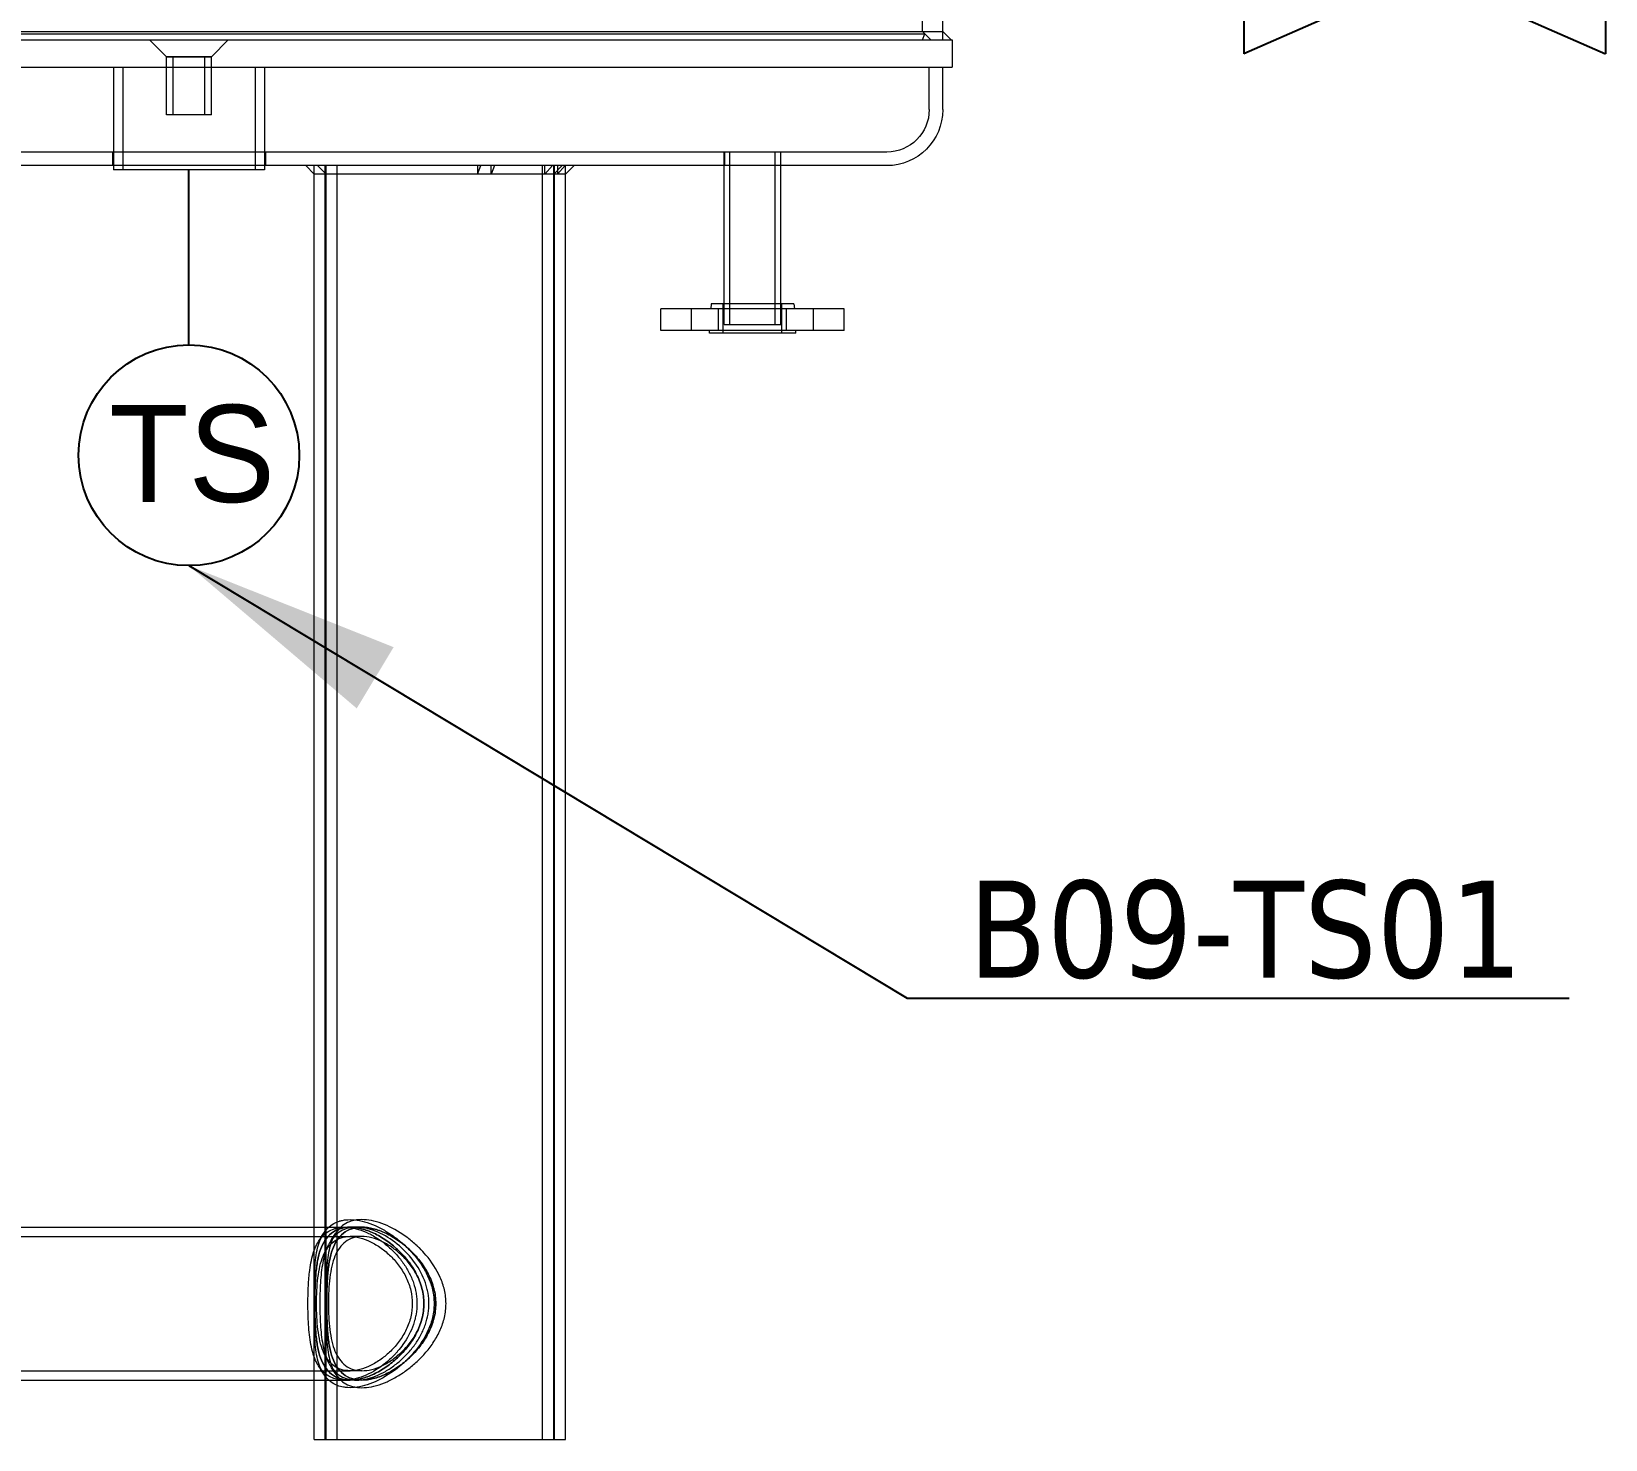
# Model space of a CAD drawing. Header units: millimetres. Extents: x 24306 to 29428, y 5751 to 9375.
# Drawn here: x 26851.5 to 27032.5, y 7289.5 to 7451.4 of the extents above; entities that cross this region are included whole.
import ezdxf

# ---------------------------------------------------------------- set-up
doc = ezdxf.new("R2010")
doc.units = ezdxf.units.MM
doc.layers.add('Equipment', color=123, linetype='Continuous')
doc.dimstyles.new('ISO-25', dxfattribs={"dimtxt": 2.5, "dimasz": 2.5, "dimexe": 1.25, "dimexo": 0.625, "dimtad": 1, "dimtxsty": 'Standard', "dimcen": 2.5, "dimadec": 0, "dimazin": 0, "dimtfac": 1, "dimtmove": 0, "dimatfit": 3, "dimfxl": 1, "dimarcsym": 0})

# ---------------------------------------------------------------- blocks, each defined once
blk = doc.blocks.new('A$Ce64cb7e9')
at = {"layer": 'Equipment', "linetype": 'Continuous', "lineweight": 0, "extrusion": (-2.22045e-16, 1, 0)}
for p, q in [((1219.46, 829), (1219.46, 1457.5)), ((1231.46, 829), (1231.46, 896.23)), ((-292.54, 829), (1231.46, 829)), ((469.46, 827.54), (1220.93, 827.54)), ((1219.46, 829), (1224.46, 824)), ((1219.46, 824), (1220.93, 827.54)), ((1220.93, 827.54), (1224.46, 824)), ((1231.46, 829), (1236.46, 824)), ((1231.46, 824), (1231.46, 829)), ((1231.46, 824), (1231.46, 829)), ((469.46, 824), (1236.96, 824)), ((774.46, 814), (764.46, 824)), ((800.86, 814), (810.86, 824)), ((1236.96, 824), (1236.96, 808)), ((469.46, 808), (1236.96, 808)), ((743.21, 808), (743.21, 750)), ((748.7, 808), (748.7, 747.55)), ((800.86, 814), (774.46, 814)), ((774.46, 780), (774.46, 814)), ((774.46, 814), (787.66, 814)), ((774.46, 808), (774.46, 814)), ((778.35, 780), (778.35, 814)), ((787.66, 814), (800.86, 814)), ((796.98, 780), (796.98, 814)), ((800.86, 780), (800.86, 814)), ((800.86, 808), (800.86, 814)), ((826.63, 808), (826.63, 747.55)), ((832.11, 808), (832.11, 750)), ((1223.46, 783), (1223.46, 808)), ((1231.46, 783), (1231.46, 808)), ((800.86, 780), (774.46, 780)), ((1198.46, 758), (500.91, 758)), ((742.66, 758), (742.66, 750)), ((832.66, 758), (832.66, 750)), ((1102.76, 750), (1102.76, 758)), ((1102.96, 758), (1102.96, 750)), ((1106.14, 656.4), (1106.14, 758)), ((1132.79, 656.4), (1132.79, 758)), ((1135.96, 758), (1135.96, 750)), ((1136.16, 750), (1136.16, 758)), ((974.85, 750), (-43.78, 750)), ((743.21, 750), (743.21, 747.55)), ((832.11, 747.55), (743.21, 747.55)), ((832.11, 750), (832.11, 747.55)), ((861.41, 745), (856.41, 750)), ((861.41, 745), (861.41, 750)), ((861.41, 745), (861.41, 750)), ((861.41, 0), (861.41, 745)), ((957.64, 745), (861.41, 745)), ((868.43, 745), (863.43, 750)), ((867.91, 0), (867.91, 750)), ((868.43, 0), (868.43, 750)), ((868.43, 745), (868.43, 750)), ((874.93, 0), (874.93, 750)), ((957.64, 745), (959.47, 750)), ((957.64, 750), (957.64, 745)), ((997.16, 745), (957.64, 745)), ((967.54, 750), (965.64, 745)), ((965.64, 745), (965.64, 750)), ((987.18, 750), (974.85, 750)), ((1198.46, 750), (987.18, 750)), ((995.91, 0), (995.91, 750)), ((1001.78, 750), (997.16, 745)), ((997.16, 745), (997.16, 750)), ((1002.41, 745), (997.16, 745)), ((1002.41, 745), (1007.41, 750)), ((1002.41, 745), (1002.41, 750)), ((1002.41, 745), (1002.41, 750)), ((1002.41, 0), (1002.41, 745)), ((1009.43, 745), (1002.41, 745)), ((1002.93, 0), (1002.93, 750)), ((1004.56, 745), (1009.22, 750)), ((1004.56, 750), (1004.56, 745)), ((1009.43, 745), (1014.43, 750)), ((1009.43, 745), (1009.43, 750)), ((1009.43, 745), (1009.43, 750)), ((1009.43, 0), (1009.43, 745)), ((1102.76, 668.67), (1102.76, 750)), ((1136.16, 668.67), (1136.16, 750)), ((1095.2, 668.67), (1094.83, 665.62)), ((1143.73, 668.67), (1095.2, 668.67)), ((1102.19, 651.4), (1102.19, 668.67)), ((1102.76, 656.4), (1102.76, 668.67)), ((1136.16, 656.4), (1136.16, 668.67)), ((1136.74, 651.4), (1136.74, 668.67)), ((1143.73, 668.67), (1144.1, 665.62)), ((1173.44, 665.62), (1065.49, 665.62)), ((1065.49, 652.92), (1065.49, 665.62)), ((1083.51, 652.92), (1083.51, 665.62)), ((1099.38, 652.92), (1099.38, 665.62)), ((1139.54, 652.92), (1139.54, 665.62)), ((1155.42, 652.92), (1155.42, 665.62)), ((1173.44, 652.92), (1173.44, 665.62)), ((1173.44, 652.92), (1065.49, 652.92)), ((1094.06, 651.4), (1094.06, 652.92)), ((1144.86, 651.4), (1094.06, 651.4)), ((1102.76, 656.4), (1119.46, 656.4)), ((1119.46, 656.4), (1136.16, 656.4)), ((1144.86, 651.4), (1144.86, 652.92)), ((477.53, 125), (861.41, 125)), ((861.41, 125), (882.5, 125)), ((879.32, 125), (882.5, 125)), ((889.51, 125), (882.5, 125)), ((889.51, 125), (886.34, 125)), ((446.79, 119.5), (882.5, 119.5)), ((889.51, 119.5), (882.5, 119.5)), ((446.79, 40.5), (882.5, 40.5)), ((889.51, 40.5), (882.5, 40.5)), ((477.53, 35), (861.41, 35)), ((861.41, 35), (882.5, 35)), ((879.32, 35), (882.5, 35)), ((889.51, 35), (882.5, 35)), ((889.51, 35), (886.34, 35)), ((861.41, 0), (931.91, 0)), ((931.91, 0), (1002.41, 0)), ((1002.41, 0), (1009.43, 0))]:
    blk.add_line(p, q, dxfattribs=at)
at = {"layer": 'Equipment', "linetype": 'Continuous', "lineweight": 0, "extrusion": (0, 0, -1)}
for radius in [33, 25]:
    blk.add_arc((-1198.46, 783), radius, 180, 270, dxfattribs=at)
at = {"layer": 'Equipment', "linetype": 'Continuous', "lineweight": 0}
for points, knots in [([(861.41, 111.36), (861.46, 111.48), (861.5, 111.6), (861.55, 111.71), (861.84, 112.48), (862.16, 113.24), (862.51, 113.98), (862.69, 114.35), (862.87, 114.72), (863.06, 115.07), (863.64, 116.15), (864.28, 117.16), (864.97, 118.07), (865.92, 119.33), (867, 120.45), (868.21, 121.4), (869.41, 122.34), (870.74, 123.11), (872.18, 123.69), (872.53, 123.83), (872.89, 123.96), (873.26, 124.08), (873.45, 124.14), (873.63, 124.2), (873.82, 124.26), (874.01, 124.31), (874.21, 124.36), (874.4, 124.41), (875.18, 124.61), (875.99, 124.76), (876.81, 124.86), (878.47, 125.05), (880.18, 125.04), (881.94, 124.86), (883.72, 124.67), (885.62, 124.28), (887.55, 123.69), (889.49, 123.11), (891.46, 122.32), (893.41, 121.38), (895.35, 120.45), (897.28, 119.34), (899.17, 118.09), (900.11, 117.46), (901.04, 116.81), (901.94, 116.12), (902.85, 115.43), (903.74, 114.71), (904.61, 113.97), (905.44, 113.26), (906.25, 112.52), (907.05, 111.75), (907.84, 110.99), (908.63, 110.18), (909.4, 109.35), (910.17, 108.51), (910.92, 107.64), (911.64, 106.76), (912.35, 105.88), (913.03, 104.99), (913.67, 104.1), (914.96, 102.29), (916.15, 100.37), (917.2, 98.38), (918.24, 96.39), (919.14, 94.32), (919.86, 92.22), (920.54, 90.22), (921.06, 88.18), (921.41, 86.13), (921.58, 85.1), (921.71, 84.08), (921.79, 83.06), (921.88, 82.04), (921.92, 81.02), (921.92, 80)], [-10.440024, -10.440024, -10.440024, -10.440024, -10.389201, -10.389201, -10.389201, -10.056467, -10.056467, -10.056467, -9.8901, -9.8901, -9.8901, -9.390999, -9.390999, -9.390999, -8.701402, -8.701402, -8.701402, -8.011806, -8.011806, -8.011806, -7.843149, -7.843149, -7.843149, -7.75882, -7.75882, -7.75882, -7.674491, -7.674491, -7.674491, -7.337177, -7.337177, -7.337177, -6.662548, -6.662548, -6.662548, -5.977004, -5.977004, -5.977004, -5.29146, -5.29146, -5.29146, -4.608031, -4.608031, -4.608031, -4.266316, -4.266316, -4.266316, -3.924602, -3.924602, -3.924602, -3.595988, -3.595988, -3.595988, -3.267374, -3.267374, -3.267374, -2.93876, -2.93876, -2.93876, -2.610146, -2.610146, -2.610146, -1.941046, -1.941046, -1.941046, -1.271946, -1.271946, -1.271946, -0.635973, -0.635973, -0.635973, -0.317986, -0.317986, -0.317986, 0, 0, 0, 0]), ([(928.6, 64.55), (926.5, 59.78), (923.51, 55.28), (918.93, 49.93), (917.2, 48.07), (914.53, 45.51), (912.29, 43.52), (910.42, 42.03), (905.62, 38.4), (901.41, 35.88), (895.18, 33.13), (891.01, 31.61), (887.07, 30.85), (883.38, 30.48), (881.17, 30.48), (877.81, 30.95), (876.25, 31.39), (872.23, 32.93), (869.79, 34.82), (867.22, 38.18), (866.38, 39.49), (865.3, 41.65), (864.52, 43.56), (864.01, 45.15), (863.31, 47.61), (862.53, 51.24), (862.07, 55.41), (861.74, 59.74), (861.52, 64.45), (861.46, 69.58), (861.43, 74.59), (861.42, 80), (861.43, 85.41), (861.46, 90.42), (861.51, 94.27), (861.68, 99.08), (861.82, 101.34), (862.07, 104.59), (862.53, 108.76), (863.31, 112.39), (864.01, 114.85), (864.52, 116.44), (865.3, 118.35), (866.38, 120.51), (867.21, 121.82), (868.84, 123.95), (871.01, 126.13), (873.7, 127.64), (875.53, 128.34), (876.08, 128.53), (876.85, 128.75), (878.03, 129.06), (880.72, 129.52), (883.38, 129.52), (887.07, 129.15), (891.01, 128.39), (895.18, 126.88), (899.34, 125.04), (902.47, 123.41), (906.55, 120.82), (908.52, 119.4), (910.42, 117.97), (912.29, 116.48), (914.98, 114.1), (917.64, 111.47), (919.35, 109.59), (921.84, 106.68), (925.01, 102.47), (927.55, 97.84), (929.6, 93.19), (930.91, 89.45), (931.84, 84.08), (932, 81.37), (932, 80)], [1.560676, 1.560676, 1.560676, 1.560676, 3.044904, 3.044904, 3.591612, 3.773849, 4.138321, 4.502794, 4.502794, 6.018805, 6.018805, 6.779157, 7.539509, 7.539509, 8.287754, 8.474815, 9.035999, 9.035999, 10.565691, 10.565691, 11.119255, 11.303776, 11.672819, 12.041861, 12.041861, 12.780521, 13.519182, 13.519182, 14.253158, 14.987134, 14.987134, 15.697677, 16.40822, 16.40822, 17.142196, 17.509184, 17.876172, 17.876172, 18.614832, 19.353493, 19.353493, 19.722535, 20.091577, 20.276099, 20.829662, 20.829662, 21.594508, 22.359355, 22.359355, 22.546416, 22.639947, 22.733477, 23.1076, 23.855845, 23.855845, 24.616197, 25.376548, 25.376548, 26.134554, 26.513557, 26.89256, 26.89256, 27.257032, 27.621505, 27.985977, 28.35045, 28.35045, 29.092564, 29.834677, 29.834677, 30.540048, 30.892734, 31.245419, 31.245419, 31.245419, 31.245419]), ([(861.78, 80), (861.78, 82.94), (861.82, 85.94), (861.99, 91.83), (862.14, 94.72), (862.61, 100.21), (862.94, 102.83), (863.84, 107.65), (864.42, 109.86), (865.82, 113.76), (866.69, 115.6), (868.83, 118.88), (870.11, 120.31), (873.06, 122.64), (874.74, 123.53), (878.42, 124.71), (880.42, 125), (884.58, 125), (886.84, 124.71), (891.57, 123.53), (894.03, 122.64), (898.96, 120.31), (901.43, 118.88), (906.17, 115.6), (908.44, 113.76), (912.61, 109.86), (914.66, 107.65), (918.41, 102.83), (920.12, 100.21), (922.95, 94.72), (924.08, 91.83), (925.59, 85.94), (925.97, 82.94), (925.97, 80)], [0, 0, 0, 0, 0.882842, 0.882842, 1.765684, 1.765684, 2.648527, 2.648527, 3.531369, 3.531369, 4.406451, 4.406451, 5.281533, 5.281533, 6.156615, 6.156615, 7.031697, 7.031697, 7.906779, 7.906779, 8.781861, 8.781861, 9.656943, 9.656943, 10.532025, 10.532025, 11.414867, 11.414867, 12.297709, 12.297709, 13.180552, 13.180552, 14.063394, 14.063394, 14.063394, 14.063394]), ([(925.97, 80), (925.97, 77.06), (925.59, 74.06), (924.08, 68.17), (922.95, 65.28), (920.12, 59.79), (918.41, 57.17), (914.66, 52.35), (912.61, 50.14), (908.44, 46.24), (906.17, 44.4), (901.43, 41.12), (898.96, 39.69), (894.03, 37.36), (891.57, 36.47), (886.84, 35.29), (884.58, 35), (880.42, 35), (878.42, 35.29), (874.74, 36.47), (873.06, 37.36), (870.11, 39.69), (868.83, 41.12), (866.69, 44.4), (865.82, 46.24), (864.42, 50.14), (863.84, 52.35), (862.94, 57.17), (862.61, 59.79), (862.14, 65.28), (861.99, 68.17), (861.82, 74.06), (861.78, 77.06), (861.78, 82.94), (861.82, 85.94), (861.99, 91.83), (862.14, 94.72), (862.61, 100.21), (862.94, 102.83), (863.84, 107.65), (864.42, 109.86), (865.82, 113.76), (866.69, 115.6), (868.83, 118.88), (870.11, 120.31), (873.06, 122.64), (874.74, 123.53), (878.42, 124.71), (880.42, 125), (884.58, 125), (886.84, 124.71), (891.57, 123.53), (894.03, 122.64), (898.96, 120.31), (901.43, 118.88), (906.17, 115.6), (908.44, 113.76), (912.61, 109.86), (914.66, 107.65), (918.41, 102.83), (920.12, 100.21), (922.95, 94.72), (924.08, 91.83), (925.59, 85.94), (925.97, 82.94), (925.97, 80)], [-28.126788, -28.126788, -28.126788, -28.126788, -27.243945, -27.243945, -26.361103, -26.361103, -25.478261, -25.478261, -24.595419, -24.595419, -23.720337, -23.720337, -22.845255, -22.845255, -21.970173, -21.970173, -21.095091, -21.095091, -20.220009, -20.220009, -19.344927, -19.344927, -18.469845, -18.469845, -17.594763, -17.594763, -16.711921, -16.711921, -15.829078, -15.829078, -14.946236, -14.946236, -14.063394, -14.063394, -13.180552, -13.180552, -12.297709, -12.297709, -11.414867, -11.414867, -10.532025, -10.532025, -9.656943, -9.656943, -8.781861, -8.781861, -7.906779, -7.906779, -7.031697, -7.031697, -6.156615, -6.156615, -5.281533, -5.281533, -4.406451, -4.406451, -3.531369, -3.531369, -2.648527, -2.648527, -1.765684, -1.765684, -0.882842, -0.882842, 0, 0, 0, 0]), ([(926.87, 92.21), (925.43, 96.42), (923.27, 100.48), (919.73, 105.43), (918.32, 107.22), (916.04, 109.78), (914.07, 111.79), (912.45, 113.26), (908.16, 116.94), (904.3, 119.51), (898.47, 122.32), (894.52, 123.89), (890.74, 124.66), (887.2, 125.04), (885.05, 125.05), (881.77, 124.56), (880.25, 124.11), (876.32, 122.53), (873.89, 120.6), (871.29, 117.16), (870.44, 115.81), (869.33, 113.62), (868.53, 111.73), (868, 110.16), (867.26, 107.74), (866.4, 104.18), (865.83, 100.25), (865.39, 96.37), (865.05, 92.34), (864.88, 88.15), (864.77, 84.03), (864.72, 80), (864.77, 75.97), (864.88, 71.85), (865.05, 67.66), (865.39, 63.63), (865.83, 59.75), (866.4, 55.82), (867.26, 52.27), (868, 49.85), (868.53, 48.28), (869.82, 45.24), (871.07, 43.14), (873.89, 39.41), (876.32, 37.46), (879.9, 36.03), (881.38, 35.54), (884.62, 34.94), (887.2, 34.95), (890.74, 35.33), (894.52, 36.11), (898.48, 37.68), (902.36, 39.55), (905.27, 41.22), (908.98, 43.85), (910.75, 45.29), (912.45, 46.74), (914.07, 48.21), (916.43, 50.62), (918.69, 53.22), (920.05, 55.01), (921.97, 57.71), (924.36, 61.54), (926.15, 65.68), (927.55, 69.78), (928.33, 72.84), (928.85, 76.95), (928.94, 78.98), (928.94, 80)], [-26.764199, -26.764199, -26.764199, -26.764199, -25.425998, -25.425998, -24.933077, -24.76877, -24.440157, -24.111543, -24.111543, -22.744685, -22.744685, -22.05914, -21.373596, -21.373596, -20.698967, -20.53031, -20.024339, -20.024339, -18.645145, -18.645145, -18.146044, -17.979677, -17.646943, -17.314209, -17.314209, -16.648222, -15.982235, -15.982235, -15.320472, -14.658708, -14.658708, -14.018072, -13.377436, -13.377436, -12.715673, -12.053909, -12.053909, -11.387922, -10.721935, -10.721935, -10.389201, -10.056467, -9.390999, -9.390999, -8.011806, -8.011806, -7.674491, -7.337177, -6.662548, -6.662548, -5.977004, -5.29146, -5.29146, -4.608031, -4.266316, -3.924602, -3.924602, -3.595988, -3.267374, -2.93876, -2.610146, -2.610146, -1.941046, -1.271946, -1.271946, -0.635973, -0.317986, 0, 0, 0, 0]), ([(935.61, 95.45), (933.51, 100.22), (930.52, 104.72), (925.95, 110.07), (924.21, 111.93), (921.54, 114.49), (919.3, 116.48), (917.43, 117.97), (912.64, 121.6), (908.43, 124.12), (902.2, 126.87), (898.02, 128.39), (894.08, 129.15), (890.4, 129.52), (888.18, 129.52), (884.82, 129.05), (883.26, 128.61), (879.25, 127.07), (876.8, 125.18), (874.23, 121.82), (873.39, 120.51), (872.32, 118.35), (871.53, 116.44), (871.02, 114.85), (870.33, 112.39), (869.55, 108.76), (869.09, 104.59), (868.75, 100.26), (868.53, 95.55), (868.47, 90.42), (868.44, 85.41), (868.43, 80), (868.44, 74.59), (868.47, 69.58), (868.53, 64.45), (868.75, 59.74), (869.09, 55.41), (869.55, 51.24), (870.33, 47.61), (871.02, 45.15), (871.53, 43.56), (872.79, 40.51), (874, 38.48), (876.8, 34.82), (879.25, 32.93), (882.9, 31.52), (884.42, 31.05), (887.73, 30.48), (890.4, 30.48), (894.08, 30.85), (898.03, 31.61), (902.2, 33.12), (906.35, 34.96), (909.49, 36.59), (913.56, 39.18), (915.54, 40.6), (917.43, 42.03), (919.3, 43.52), (921.99, 45.9), (924.66, 48.53), (926.36, 50.41), (928.85, 53.32), (932.02, 57.53), (934.57, 62.16), (936.61, 66.81), (937.92, 70.55), (938.85, 75.92), (939.01, 78.63), (939.01, 80)], [1.560676, 1.560676, 1.560676, 1.560676, 3.044904, 3.044904, 3.591612, 3.773849, 4.138321, 4.502794, 4.502794, 6.018805, 6.018805, 6.779157, 7.539509, 7.539509, 8.287754, 8.474815, 9.035999, 9.035999, 10.565691, 10.565691, 11.119255, 11.303776, 11.672819, 12.041861, 12.041861, 12.780521, 13.519182, 13.519182, 14.253158, 14.987134, 14.987134, 15.697677, 16.40822, 16.40822, 17.142196, 17.876172, 17.876172, 18.614832, 19.353493, 19.353493, 19.722535, 20.091577, 20.829662, 20.829662, 22.359355, 22.359355, 22.733477, 23.1076, 23.855845, 23.855845, 24.616197, 25.376548, 25.376548, 26.134554, 26.513557, 26.89256, 26.89256, 27.257032, 27.621505, 27.985977, 28.35045, 28.35045, 29.092564, 29.834677, 29.834677, 30.540048, 30.892734, 31.245419, 31.245419, 31.245419, 31.245419]), ([(932.99, 80), (932.99, 82.94), (932.6, 85.94), (931.09, 91.83), (929.96, 94.72), (927.13, 100.21), (925.43, 102.83), (921.67, 107.65), (919.62, 109.86), (915.45, 113.76), (913.19, 115.6), (908.45, 118.88), (905.98, 120.31), (901.05, 122.64), (898.58, 123.53), (893.86, 124.71), (891.59, 125), (887.43, 125), (885.43, 124.71), (881.75, 123.53), (880.07, 122.64), (877.12, 120.31), (875.85, 118.88), (873.7, 115.6), (872.83, 113.76), (871.43, 109.86), (870.86, 107.65), (869.95, 102.83), (869.62, 100.21), (869.15, 94.72), (869.01, 91.83), (868.83, 85.94), (868.79, 82.94), (868.79, 80)], [14.063394, 14.063394, 14.063394, 14.063394, 14.946236, 14.946236, 15.829078, 15.829078, 16.711921, 16.711921, 17.594763, 17.594763, 18.469845, 18.469845, 19.344927, 19.344927, 20.220009, 20.220009, 21.095091, 21.095091, 21.970173, 21.970173, 22.845255, 22.845255, 23.720337, 23.720337, 24.595419, 24.595419, 25.478261, 25.478261, 26.361103, 26.361103, 27.243945, 27.243945, 28.126788, 28.126788, 28.126788, 28.126788]), ([(932.99, 80), (932.99, 82.94), (932.6, 85.94), (931.09, 91.83), (929.96, 94.72), (927.13, 100.21), (925.43, 102.83), (921.67, 107.65), (919.62, 109.86), (915.45, 113.76), (913.19, 115.6), (908.45, 118.88), (905.98, 120.31), (901.05, 122.64), (898.58, 123.53), (893.86, 124.71), (891.59, 125), (887.43, 125), (885.43, 124.71), (881.75, 123.53), (880.07, 122.64), (877.12, 120.31), (875.85, 118.88), (873.7, 115.6), (872.83, 113.76), (871.43, 109.86), (870.86, 107.65), (869.95, 102.83), (869.62, 100.21), (869.15, 94.72), (869.01, 91.83), (868.83, 85.94), (868.79, 82.94), (868.79, 77.06), (868.83, 74.06), (869.01, 68.17), (869.15, 65.28), (869.62, 59.79), (869.95, 57.17), (870.86, 52.35), (871.43, 50.14), (872.83, 46.24), (873.7, 44.4), (875.85, 41.12), (877.12, 39.69), (880.07, 37.36), (881.75, 36.47), (885.43, 35.29), (887.43, 35), (891.59, 35), (893.86, 35.29), (898.58, 36.47), (901.05, 37.36), (905.98, 39.69), (908.45, 41.12), (913.19, 44.4), (915.45, 46.24), (919.62, 50.14), (921.67, 52.35), (925.43, 57.17), (927.13, 59.79), (929.96, 65.28), (931.09, 68.17), (932.6, 74.06), (932.99, 77.06), (932.99, 80)], [-28.126788, -28.126788, -28.126788, -28.126788, -27.243945, -27.243945, -26.361103, -26.361103, -25.478261, -25.478261, -24.595419, -24.595419, -23.720337, -23.720337, -22.845255, -22.845255, -21.970173, -21.970173, -21.095091, -21.095091, -20.220009, -20.220009, -19.344927, -19.344927, -18.469845, -18.469845, -17.594763, -17.594763, -16.711921, -16.711921, -15.829078, -15.829078, -14.946236, -14.946236, -14.063394, -14.063394, -13.180552, -13.180552, -12.297709, -12.297709, -11.414867, -11.414867, -10.532025, -10.532025, -9.656943, -9.656943, -8.781861, -8.781861, -7.906779, -7.906779, -7.031697, -7.031697, -6.156615, -6.156615, -5.281533, -5.281533, -4.406451, -4.406451, -3.531369, -3.531369, -2.648527, -2.648527, -1.765684, -1.765684, -0.882842, -0.882842, 0, 0, 0, 0]), ([(861.41, 48.64), (861.17, 49.3), (860.95, 49.97), (860.74, 50.65), (860.24, 52.26), (859.81, 54.04), (859.46, 55.91), (859.1, 57.78), (858.81, 59.75), (858.59, 61.69), (858.37, 63.63), (858.21, 65.65), (858.08, 67.7), (857.95, 69.75), (857.86, 71.85), (857.81, 73.94), (857.75, 75.97), (857.73, 77.99), (857.73, 80), (857.73, 82.01), (857.75, 84.03), (857.81, 86.06), (857.86, 88.15), (857.95, 90.25), (858.08, 92.3), (858.14, 93.33), (858.22, 94.35), (858.3, 95.35), (858.39, 96.35), (858.48, 97.34), (858.59, 98.31), (858.81, 100.25), (859.1, 102.22), (859.46, 104.09), (859.81, 105.96), (860.24, 107.74), (860.74, 109.35), (860.95, 110.03), (861.17, 110.7), (861.41, 111.36)], [-17.596149, -17.596149, -17.596149, -17.596149, -17.314209, -17.314209, -17.314209, -16.648222, -16.648222, -16.648222, -15.982235, -15.982235, -15.982235, -15.320472, -15.320472, -15.320472, -14.658708, -14.658708, -14.658708, -14.018072, -14.018072, -14.018072, -13.377436, -13.377436, -13.377436, -12.715673, -12.715673, -12.715673, -12.384791, -12.384791, -12.384791, -12.053909, -12.053909, -12.053909, -11.387922, -11.387922, -11.387922, -10.721935, -10.721935, -10.721935, -10.440024, -10.440024, -10.440024, -10.440024]), ([(862.81, 80), (862.81, 77.45), (862.87, 74.84), (863.13, 69.68), (863.33, 67.14), (863.92, 62.3), (864.31, 60), (865.3, 55.74), (865.91, 53.8), (867.33, 50.35), (868.18, 48.73), (870.23, 45.85), (871.43, 44.59), (874.13, 42.56), (875.65, 41.78), (878.93, 40.75), (880.69, 40.5), (884.31, 40.5), (886.27, 40.75), (890.35, 41.78), (892.46, 42.56), (896.68, 44.59), (898.78, 45.85), (902.8, 48.73), (904.72, 50.35), (908.22, 53.8), (909.93, 55.74), (913.04, 60), (914.43, 62.3), (916.74, 67.14), (917.65, 69.68), (918.86, 74.84), (919.16, 77.45), (919.16, 82.55), (918.86, 85.16), (917.65, 90.32), (916.74, 92.86), (914.43, 97.7), (913.04, 100), (909.93, 104.26), (908.22, 106.2), (904.72, 109.65), (902.8, 111.27), (898.78, 114.15), (896.68, 115.41), (892.46, 117.44), (890.35, 118.22), (886.27, 119.25), (884.31, 119.5), (880.69, 119.5), (878.93, 119.25), (875.65, 118.22), (874.13, 117.44), (871.43, 115.41), (870.23, 114.15), (868.18, 111.27), (867.33, 109.65), (865.91, 106.2), (865.3, 104.26), (864.31, 100), (863.92, 97.7), (863.33, 92.86), (863.13, 90.32), (862.87, 85.16), (862.81, 82.55), (862.81, 80)], [-24.443343, -24.443343, -24.443343, -24.443343, -23.677715, -23.677715, -22.912086, -22.912086, -22.146458, -22.146458, -21.38083, -21.38083, -20.618749, -20.618749, -19.856669, -19.856669, -19.094588, -19.094588, -18.332507, -18.332507, -17.570427, -17.570427, -16.808346, -16.808346, -16.046265, -16.046265, -15.284185, -15.284185, -14.518556, -14.518556, -13.752928, -13.752928, -12.9873, -12.9873, -12.221671, -12.221671, -11.456043, -11.456043, -10.690415, -10.690415, -9.924787, -9.924787, -9.159158, -9.159158, -8.397078, -8.397078, -7.634997, -7.634997, -6.872916, -6.872916, -6.110836, -6.110836, -5.348755, -5.348755, -4.586674, -4.586674, -3.824594, -3.824594, -3.062513, -3.062513, -2.296885, -2.296885, -1.531257, -1.531257, -0.765628, -0.765628, 0, 0, 0, 0]), ([(869.82, 80), (869.82, 82.55), (869.88, 85.16), (870.14, 90.32), (870.34, 92.86), (870.93, 97.7), (871.32, 100), (872.32, 104.26), (872.93, 106.2), (874.34, 109.65), (875.2, 111.27), (877.25, 114.15), (878.44, 115.41), (881.14, 117.44), (882.66, 118.22), (885.94, 119.25), (887.7, 119.5), (891.33, 119.5), (893.29, 119.25), (897.36, 118.22), (899.48, 117.44), (903.69, 115.41), (905.79, 114.15), (909.82, 111.27), (911.73, 109.65), (915.23, 106.2), (916.94, 104.26), (920.05, 100), (921.45, 97.7), (923.75, 92.86), (924.66, 90.32), (925.87, 85.16), (926.17, 82.55), (926.17, 77.45), (925.87, 74.84), (924.66, 69.68), (923.75, 67.14), (921.45, 62.3), (920.05, 60), (916.94, 55.74), (915.23, 53.8), (911.73, 50.35), (909.82, 48.73), (905.79, 45.85), (903.69, 44.59), (899.48, 42.56), (897.36, 41.78), (893.29, 40.75), (891.33, 40.5), (887.7, 40.5), (885.94, 40.75), (882.66, 41.78), (881.14, 42.56), (878.44, 44.59), (877.25, 45.85), (875.2, 48.73), (874.34, 50.35), (872.93, 53.8), (872.32, 55.74), (871.32, 60), (870.93, 62.3), (870.34, 67.14), (870.14, 69.68), (869.88, 74.84), (869.82, 77.45), (869.82, 80)], [-24.443343, -24.443343, -24.443343, -24.443343, -23.677715, -23.677715, -22.912086, -22.912086, -22.146458, -22.146458, -21.38083, -21.38083, -20.618749, -20.618749, -19.856669, -19.856669, -19.094588, -19.094588, -18.332507, -18.332507, -17.570427, -17.570427, -16.808346, -16.808346, -16.046265, -16.046265, -15.284185, -15.284185, -14.518556, -14.518556, -13.752928, -13.752928, -12.9873, -12.9873, -12.221671, -12.221671, -11.456043, -11.456043, -10.690415, -10.690415, -9.924787, -9.924787, -9.159158, -9.159158, -8.397078, -8.397078, -7.634997, -7.634997, -6.872916, -6.872916, -6.110836, -6.110836, -5.348755, -5.348755, -4.586674, -4.586674, -3.824594, -3.824594, -3.062513, -3.062513, -2.296885, -2.296885, -1.531257, -1.531257, -0.765628, -0.765628, 0, 0, 0, 0]), ([(939.01, 80), (939.01, 81.36), (938.93, 82.72), (938.62, 85.42), (938.38, 86.76), (937.5, 90.59), (936.65, 93.1), (935.61, 95.45)], [-1.579795, -1.579795, -1.579795, -1.579795, -1.173533, -1.173533, -0.770426, -0.770426, 0, 0, 0, 0]), ([(928.94, 80), (928.94, 82.05), (928.76, 84.1), (928.25, 87.15), (928.03, 88.17), (927.51, 90.21), (927.21, 91.22), (926.87, 92.21)], [0.000569, 0.000569, 0.000569, 0.000569, 0.616658, 0.616658, 0.930212, 0.930212, 1.24688, 1.24688, 1.24688, 1.24688]), ([(925.97, 80), (925.97, 77.06), (925.59, 74.06), (924.08, 68.17), (922.95, 65.28), (920.12, 59.79), (918.41, 57.17), (914.66, 52.35), (912.61, 50.14), (908.44, 46.24), (906.17, 44.4), (901.43, 41.12), (898.96, 39.69), (894.03, 37.36), (891.57, 36.47), (886.84, 35.29), (884.58, 35), (880.42, 35), (878.42, 35.29), (874.74, 36.47), (873.06, 37.36), (870.11, 39.69), (868.83, 41.12), (866.69, 44.4), (865.82, 46.24), (864.42, 50.14), (863.84, 52.35), (862.94, 57.17), (862.61, 59.79), (862.14, 65.28), (861.99, 68.17), (861.82, 74.06), (861.78, 77.06), (861.78, 80)], [14.063394, 14.063394, 14.063394, 14.063394, 14.946236, 14.946236, 15.829078, 15.829078, 16.711921, 16.711921, 17.594763, 17.594763, 18.469845, 18.469845, 19.344927, 19.344927, 20.220009, 20.220009, 21.095091, 21.095091, 21.970173, 21.970173, 22.845255, 22.845255, 23.720337, 23.720337, 24.595419, 24.595419, 25.478261, 25.478261, 26.361103, 26.361103, 27.243945, 27.243945, 28.126788, 28.126788, 28.126788, 28.126788]), ([(868.79, 80), (868.79, 77.06), (868.83, 74.06), (869.01, 68.17), (869.15, 65.28), (869.62, 59.79), (869.95, 57.17), (870.86, 52.35), (871.43, 50.14), (872.83, 46.24), (873.7, 44.4), (875.85, 41.12), (877.12, 39.69), (880.07, 37.36), (881.75, 36.47), (885.43, 35.29), (887.43, 35), (891.59, 35), (893.86, 35.29), (898.58, 36.47), (901.05, 37.36), (905.98, 39.69), (908.45, 41.12), (913.19, 44.4), (915.45, 46.24), (919.62, 50.14), (921.67, 52.35), (925.43, 57.17), (927.13, 59.79), (929.96, 65.28), (931.09, 68.17), (932.6, 74.06), (932.99, 77.06), (932.99, 80)], [0, 0, 0, 0, 0.882842, 0.882842, 1.765684, 1.765684, 2.648527, 2.648527, 3.531369, 3.531369, 4.406451, 4.406451, 5.281533, 5.281533, 6.156615, 6.156615, 7.031697, 7.031697, 7.906779, 7.906779, 8.781861, 8.781861, 9.656943, 9.656943, 10.532025, 10.532025, 11.414867, 11.414867, 12.297709, 12.297709, 13.180552, 13.180552, 14.063394, 14.063394, 14.063394, 14.063394]), ([(921.92, 80), (921.92, 77.95), (921.75, 75.9), (921.23, 72.85), (921.02, 71.83), (920.5, 69.79), (920.2, 68.79), (919.86, 67.79)], [0.000559, 0.000559, 0.000559, 0.000559, 0.616649, 0.616649, 0.930201, 0.930201, 1.246669, 1.246669, 1.246669, 1.246669]), ([(931.99, 80), (931.99, 78.64), (931.91, 77.28), (931.6, 74.58), (931.37, 73.24), (930.49, 69.41), (929.64, 66.9), (928.6, 64.55)], [-1.586264, -1.586264, -1.586264, -1.586264, -1.178215, -1.178215, -0.773337, -0.773337, -0.000001, -0.000001, -0.000001, -0.000001]), ([(919.86, 67.79), (918.42, 63.58), (916.25, 59.52), (913.67, 55.9), (912.72, 54.57), (911.66, 53.22), (910.54, 51.93), (910.17, 51.5), (909.79, 51.07), (909.4, 50.65), (908.63, 49.82), (907.85, 49.02), (907.05, 48.25), (906.25, 47.48), (905.44, 46.74), (904.61, 46.03), (901.15, 43.06), (897.29, 40.49), (893.41, 38.62), (891.46, 37.68), (889.48, 36.89), (887.55, 36.31), (885.62, 35.72), (883.72, 35.33), (881.94, 35.14), (880.18, 34.96), (878.47, 34.95), (876.81, 35.14), (876.4, 35.19), (875.99, 35.25), (875.59, 35.33), (874.38, 35.55), (873.23, 35.88), (872.18, 36.31), (869.3, 37.47), (866.88, 39.41), (864.97, 41.93), (864.28, 42.84), (863.64, 43.85), (863.06, 44.93), (862.87, 45.28), (862.69, 45.65), (862.51, 46.02), (862.16, 46.76), (861.84, 47.52), (861.55, 48.29), (861.5, 48.4), (861.46, 48.52), (861.41, 48.64)], [-26.764199, -26.764199, -26.764199, -26.764199, -25.425998, -25.425998, -25.425998, -24.933077, -24.933077, -24.933077, -24.76877, -24.76877, -24.76877, -24.440157, -24.440157, -24.440157, -24.111543, -24.111543, -24.111543, -22.744685, -22.744685, -22.744685, -22.05914, -22.05914, -22.05914, -21.373596, -21.373596, -21.373596, -20.698967, -20.698967, -20.698967, -20.53031, -20.53031, -20.53031, -20.024339, -20.024339, -20.024339, -18.645145, -18.645145, -18.645145, -18.146044, -18.146044, -18.146044, -17.979677, -17.979677, -17.979677, -17.646943, -17.646943, -17.646943, -17.596149, -17.596149, -17.596149, -17.596149])]:
    blk.add_open_spline(points, degree=3, knots=knots, dxfattribs=at)
for points in [[(863.93, 116.56), (864.9, 118.11), (865.88, 119.67), (866.86, 121.22)], [(870.94, 116.56), (871.92, 118.11), (872.9, 119.67), (873.87, 121.22)], [(866.86, 38.78), (865.88, 40.33), (864.9, 41.89), (863.93, 43.44)], [(873.88, 38.78), (872.9, 40.33), (871.93, 41.87), (870.96, 43.42)]]:
    blk.add_open_spline(points, degree=3, dxfattribs=at)

msp = doc.modelspace()

# ---------------------------------------------------------------- linework, layer by layer
at = {"linetype": 'Continuous', "lineweight": -3}
for p, q in [((27032.52, 7467.12), (26990.93, 7448.88)), ((26990.93, 7467.12), (27032.52, 7448.88)), ((26990.93, 7467.12), (26990.93, 7448.88)), ((27032.52, 7467.12), (27032.52, 7448.88))]:
    msp.add_line(p, q, dxfattribs=at)
msp.add_line((26869.64, 7415.39), (26869.64, 7435.53))
msp.add_circle((26869.64, 7402.7), 12.69)

# ---------------------------------------------------------------- block references
at = {"xscale": 0.1953125, "yscale": 0.1953125, "zscale": 0.1953125}
msp.add_blockref('A$Ce64cb7e9', (26715.8, 7289.52), dxfattribs=at)

# ---------------------------------------------------------------- texts
at = {"width": 777.1843}
for s, insert, char_height, attachment_point in [('TS', (26860.47, 7408.49), 11.166, 1), ('{\\fTahoma|b0|i0|c0|p34;B09-TS01}', (27022.98, 7353.8), 11.1664, 3)]:
    msp.add_mtext(s, dxfattribs=dict(at, insert=insert, char_height=char_height, attachment_point=attachment_point))

# ---------------------------------------------------------------- leaders
at = {"linetype": 'Continuous', "lineweight": -3}
msp.add_leader([(26869.64, 7390.01), (26952.22, 7340.29), (27028.34, 7340.29)], dimstyle='ISO-25', override={"dimscale": 10, "dimtad": 0}, dxfattribs=at)

doc.saveas('drawing.dxf')
